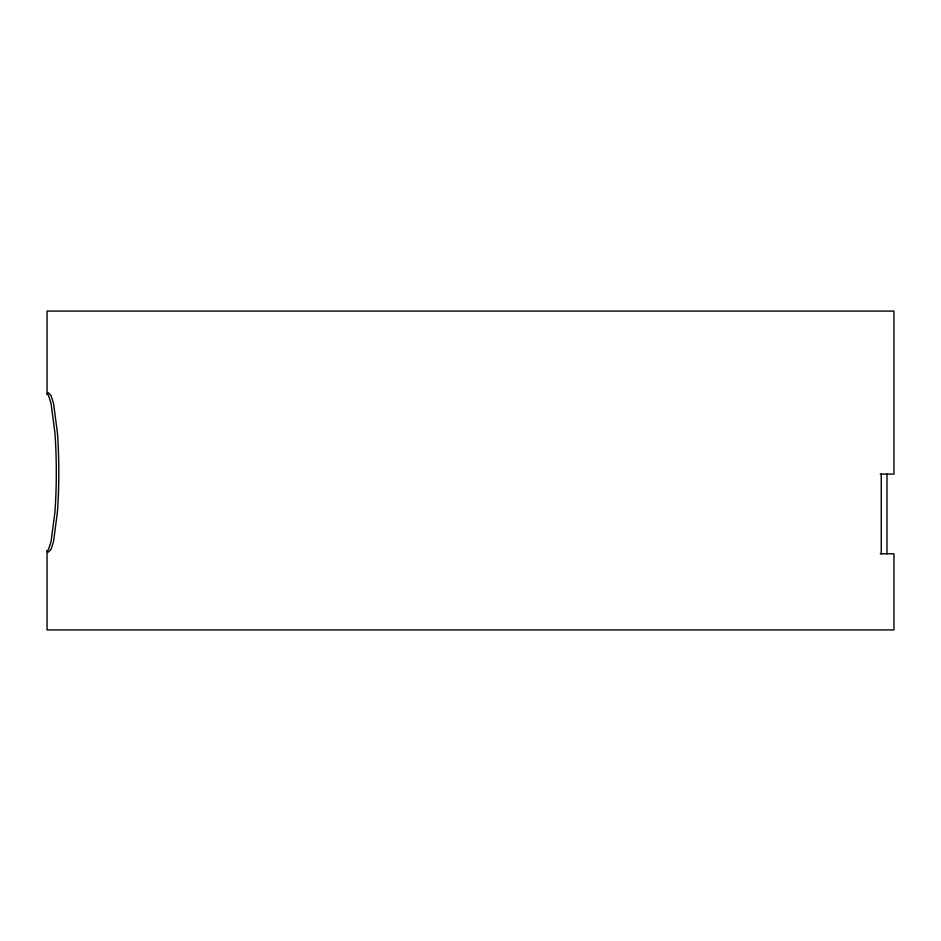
<?xml version="1.0" encoding="UTF-8"?>
<svg xmlns="http://www.w3.org/2000/svg" width="941" height="941" viewBox="0 0 941 941"><rect width="100%" height="100%" fill="white"/><g stroke="black" fill="none" stroke-linecap="round" stroke-linejoin="round"><path stroke-width="1.41" d="M47.05 393.997L48.297 392.75L51.014 395.467L53.543 403.43L57.389 432.601A79.138 10.327 -90 0 1 57.389 512.316L53.543 541.487L51.014 549.45L48.297 552.167L47.05 550.92L48.52 549.45L51.049 541.487L54.896 512.316A79.138 10.327 -90 0 0 54.896 432.601L51.049 403.43L48.52 395.467L47.05 393.997L47.05 311.083L893.95 311.083L893.95 474.088L880.27 474.088M880.27 553.79L893.95 553.79L893.95 629.917L47.05 629.917L47.05 550.92M886.987 474.088L886.987 553.79M881.235 474.088L881.235 553.79"/></g></svg>
